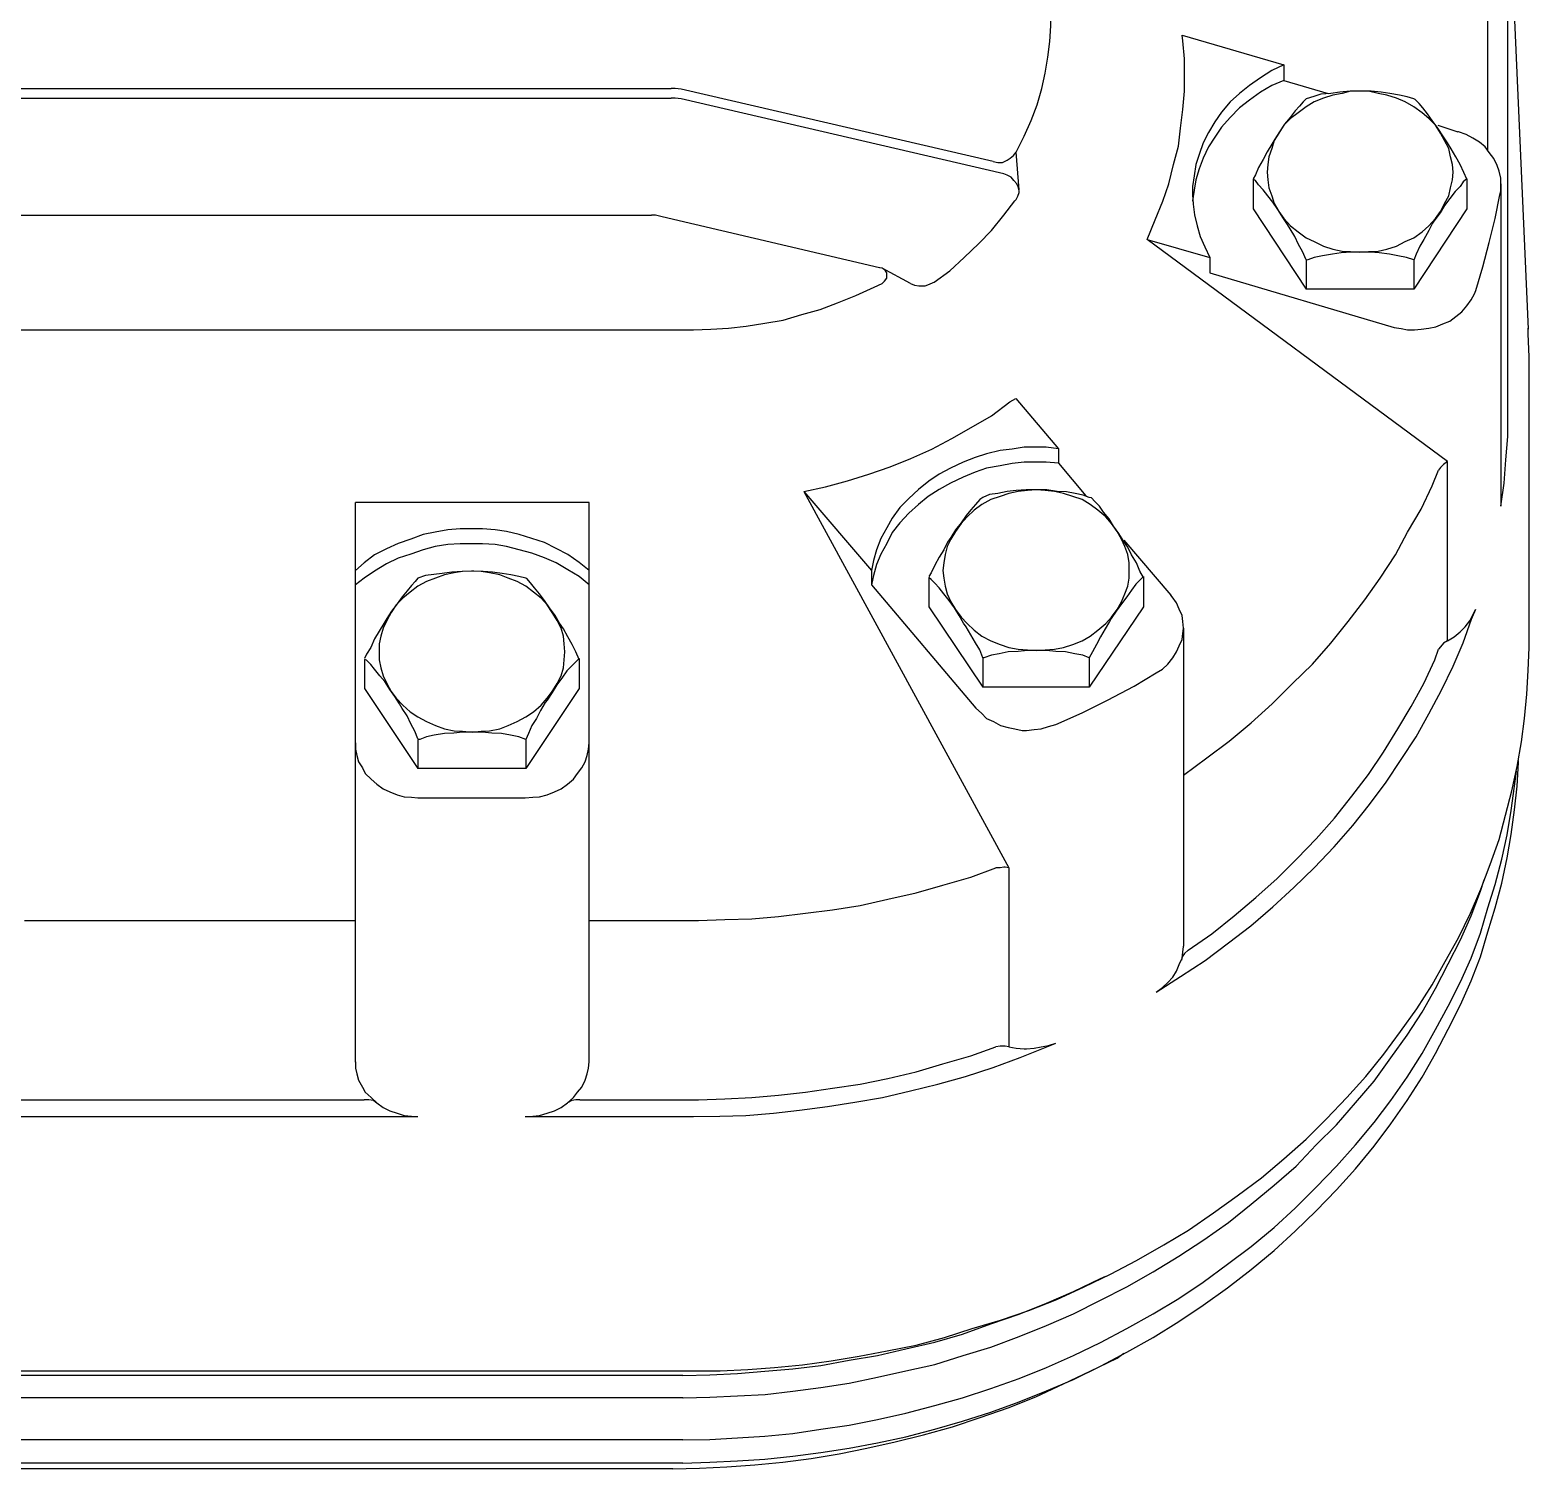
# Model space of a CAD drawing. Extents: x 527 to 1038, y -8 to 315.
# Drawn here: x 850.036 to 854.525, y 67.212 to 71.52 of the extents above; entities that cross this region are included whole.
import ezdxf

# ---------------------------------------------------------------- set-up
doc = ezdxf.new("R2010")
doc.units = 0
doc.header["$MEASUREMENT"] = 0
doc.layers.get('0').update_dxf_attribs({"linetype": 'CONTINUOUS'})

msp = doc.modelspace()

# ---------------------------------------------------------------- linework, layer by layer
for p, q in [((854.4397, 72.485), (854.522, 70.6248)), ((854.4613, 70.3817), (854.4613, 71.9697)), ((854.4017, 71.158), (854.4017, 71.7848)), ((853.4862, 71.5049), (853.7901, 71.4163)), ((853.7901, 71.4163), (853.7901, 71.3694)), ((847.0509, 71.3454), (851.9553, 71.3454)), ((852.9202, 71.1263), (851.9856, 71.3428)), ((853.7901, 71.3694), (853.9231, 71.3302)), ((847.0509, 71.3162), (851.9553, 71.3162)), ((852.9518, 71.0896), (851.9856, 71.3137)), ((854.2511, 71.2352), (854.3118, 71.2149)), ((852.9974, 71.0415), (852.9886, 71.1542)), ((853.699, 71.0731), (853.699, 70.9845)), ((854.3384, 71.0744), (854.3384, 70.9845)), ((854.4397, 71.0592), (854.4397, 70.0943)), ((853.699, 70.9845), (853.8572, 70.7439)), ((854.3384, 70.9845), (854.1801, 70.7439)), ((847.1079, 70.9655), (851.897, 70.9655)), ((852.5795, 70.8085), (851.9287, 70.9604)), ((853.3811, 70.8933), (853.5685, 70.8388)), ((854.2802, 70.2285), (853.3811, 70.8933)), ((853.5685, 70.8388), (853.5685, 70.7933)), ((852.672, 70.7616), (852.5871, 70.8072)), ((853.5685, 70.7933), (854.1206, 70.6299)), ((853.8572, 70.8313), (853.8572, 70.7439)), ((854.1801, 70.8313), (854.1801, 70.7439)), ((854.1801, 70.7439), (853.8572, 70.7439)), ((846.9838, 70.6223), (852.0224, 70.6223)), ((854.5246, 69.6713), (854.5246, 70.5413)), ((852.9873, 70.4172), (853.1152, 70.2665)), ((853.1152, 70.2665), (853.1152, 70.2234)), ((853.1152, 70.2234), (853.1975, 70.1259)), ((854.2802, 69.6916), (854.2802, 70.2285)), ((852.3529, 70.1386), (852.5555, 69.9018)), ((852.3529, 70.1386), (852.967, 69.0116)), ((851.7096, 70.1057), (851.0106, 70.1057)), ((851.0106, 68.4303), (851.0106, 70.1057)), ((851.7096, 68.4303), (851.7096, 70.1057)), ((853.3115, 69.993), (853.452, 69.8283)), ((852.5555, 69.9018), (852.5555, 69.8587)), ((852.5555, 69.8587), (852.8683, 69.4902)), ((852.7277, 69.8815), (852.7277, 69.7929)), ((853.3697, 69.8841), (853.3697, 69.7929)), ((852.7277, 69.7929), (852.8885, 69.5523)), ((853.3697, 69.7929), (853.2076, 69.5523)), ((853.49, 69.7296), (853.49, 68.7773)), ((851.0372, 69.6359), (851.0372, 69.5485)), ((851.6805, 69.6384), (851.6805, 69.5485)), ((852.8885, 69.6409), (852.8885, 69.5523)), ((853.2076, 69.6409), (853.2076, 69.5523)), ((851.0372, 69.5485), (851.1967, 69.3092)), ((851.6805, 69.5485), (851.5209, 69.3092)), ((853.2076, 69.5523), (852.8885, 69.5523)), ((851.1967, 69.3965), (851.1967, 69.3092)), ((851.5209, 69.3965), (851.5209, 69.3092)), ((851.5209, 69.3092), (851.1967, 69.3092)), ((851.1967, 69.2218), (851.5184, 69.2218)), ((852.967, 69.0116), (852.967, 68.4759)), ((850.0191, 68.8546), (851.0106, 68.8546)), ((851.7096, 68.8546), (852.0376, 68.8546)), ((849.9925, 68.3176), (851.0359, 68.3176)), ((851.6817, 68.3176), (852.0376, 68.3176)), ((849.8279, 68.267), (851.1967, 68.267)), ((851.5184, 68.267), (852.0224, 68.267)), ((846.9838, 67.506), (852.0224, 67.506)), ((851.9907, 67.492), (846.9838, 67.492)), ((851.9907, 67.4249), (846.9838, 67.4249)), ((851.9907, 67.2995), (846.9838, 67.2995)), ((851.9907, 67.2299), (846.9838, 67.2299)), ((851.9603, 67.2122), (846.9838, 67.2122))]:
    msp.add_line(p, q)
for points in [[(852.9886, 71.1542), (853.0126, 71.2023), (853.0341, 71.2491), (853.0519, 71.296), (853.0658, 71.3454), (853.0759, 71.391), (853.0835, 71.4391), (853.0899, 71.4859), (853.0924, 71.5328), (853.0924, 71.5505), (853.0924, 71.5505), (853.0924, 71.5518)], [(853.3811, 70.8933), (853.4052, 70.9515), (853.428, 71.0073), (853.4457, 71.0592), (853.4596, 71.1174), (853.4748, 71.1719), (853.4811, 71.2263), (853.4875, 71.2821), (853.4925, 71.3365), (853.4925, 71.3808), (853.4925, 71.3808), (853.4925, 71.434), (853.4875, 71.4872), (853.4862, 71.5049)], [(853.7901, 71.4163), (853.7547, 71.3986), (853.7205, 71.377), (853.6876, 71.3542), (853.6572, 71.3302), (853.6293, 71.3048), (853.604, 71.2745), (853.5837, 71.2453), (853.5647, 71.2137), (853.5483, 71.182), (853.5369, 71.1478), (853.5267, 71.1174), (853.5217, 71.0832), (853.5166, 71.0516), (853.5166, 71.0275), (853.5166, 71.0275), (853.5191, 70.9984), (853.5229, 70.9667), (853.5305, 70.9338), (853.5394, 70.9022), (853.5533, 70.8705), (853.5685, 70.8388)], [(851.9856, 71.3428), (851.9679, 71.3454), (851.9553, 71.3454)], [(853.7901, 71.3694), (853.7547, 71.3542), (853.7205, 71.334), (853.6876, 71.3099), (853.6572, 71.2871), (853.6293, 71.258), (853.604, 71.2289), (853.5837, 71.1997), (853.5647, 71.1706), (853.5483, 71.1364), (853.5369, 71.1048), (853.5267, 71.0718), (853.5217, 71.0402), (853.5166, 71.0085), (853.5166, 71.0073)], [(854.0181, 70.8553), (854.0434, 70.8566), (854.0725, 70.8578), (854.0991, 70.8642), (854.1282, 70.873), (854.1536, 70.887), (854.1801, 70.8984), (854.2042, 70.9161), (854.2245, 70.9338), (854.2447, 70.9553), (854.2599, 70.9769), (854.2713, 71.0009), (854.284, 71.0237), (854.289, 71.0478), (854.2954, 71.0718), (854.2979, 71.0946), (854.2979, 71.0946), (854.2954, 71.1174), (854.289, 71.1402), (854.284, 71.1656), (854.2713, 71.1896), (854.2599, 71.2111), (854.2447, 71.2352), (854.2245, 71.2555), (854.2042, 71.2719), (854.1801, 71.2897), (854.1536, 71.3048), (854.1282, 71.3162), (854.0991, 71.3251), (854.0725, 71.3302), (854.0434, 71.3365), (854.0181, 71.3365), (854.0181, 71.3365), (853.9902, 71.3365), (853.9649, 71.3302), (853.937, 71.3251), (853.9092, 71.3162), (853.8813, 71.3048), (853.8572, 71.2897), (853.8332, 71.2719), (853.8104, 71.2555), (853.7901, 71.2352), (853.7749, 71.2111), (853.761, 71.1896), (853.7547, 71.1656), (853.7458, 71.1402), (853.742, 71.1174), (853.7407, 71.0946), (853.7407, 71.0946), (853.742, 71.0718), (853.7458, 71.0478), (853.7547, 71.0237), (853.761, 71.0009), (853.7749, 70.9769), (853.7901, 70.9553), (853.8104, 70.9338), (853.8332, 70.9161), (853.8572, 70.8984), (853.8813, 70.887), (853.9092, 70.873), (853.937, 70.8642), (853.9649, 70.8578), (853.9902, 70.8566), (854.0181, 70.8553)], [(854.1801, 71.3137), (854.1599, 71.32), (854.1371, 71.3251), (854.108, 71.3302), (854.0814, 71.334), (854.0522, 71.3365), (854.0219, 71.3365), (854.0155, 71.3365), (854.0155, 71.3365), (853.9889, 71.3365), (853.9585, 71.334), (853.9307, 71.3302), (853.9016, 71.3276), (853.88, 71.3213), (853.8572, 71.3137)], [(851.9856, 71.3137), (851.9679, 71.3162), (851.9553, 71.3162)], [(853.8572, 71.3137), (853.8484, 71.3048), (853.837, 71.2922), (853.8243, 71.2783), (853.8091, 71.258), (853.7927, 71.2377), (853.7775, 71.2149), (853.7635, 71.1934), (853.7547, 71.1782), (853.7547, 71.1782), (853.7407, 71.1554), (853.7281, 71.1326), (853.7141, 71.1086), (853.7053, 71.087), (853.699, 71.0744)], [(854.3384, 71.0731), (854.3296, 71.0934), (854.3182, 71.1174), (854.3055, 71.1402), (854.2916, 71.1643), (854.2802, 71.182), (854.2802, 71.182), (854.2663, 71.2035), (854.2511, 71.2263), (854.2346, 71.2491), (854.2207, 71.2694), (854.2067, 71.2871), (854.1953, 71.2998), (854.1839, 71.3124), (854.1801, 71.3137)], [(854.4397, 71.0389), (854.4397, 71.0541), (854.4397, 71.0592), (854.4397, 71.0592), (854.4397, 71.0769), (854.4347, 71.0972), (854.4296, 71.1149), (854.4195, 71.1352), (854.4055, 71.1529), (854.3929, 71.1706), (854.3764, 71.1845), (854.3562, 71.1959), (854.3359, 71.2073), (854.3131, 71.2149), (854.3118, 71.2149)], [(852.9202, 71.1263), (852.9341, 71.1238), (852.9354, 71.1238), (852.9354, 71.1238), (852.948, 71.1238), (852.962, 71.1301), (852.9708, 71.1364), (852.981, 71.144), (852.9886, 71.1542)], [(852.9886, 71.0123), (852.9936, 71.0225), (852.9974, 71.0339), (852.9974, 71.0389), (852.9974, 71.0389), (852.9949, 71.0503), (852.9911, 71.0592), (852.9822, 71.0693), (852.9734, 71.0794), (852.962, 71.0858), (852.9518, 71.0896)], [(853.8572, 70.8325), (853.8458, 70.8566), (853.8344, 70.8781), (853.823, 70.9022), (853.8091, 70.925), (853.8015, 70.9376), (853.8015, 70.9376), (853.7876, 70.9591), (853.7724, 70.9832), (853.7572, 71.0047), (853.742, 71.0237), (853.7281, 71.0415), (853.7141, 71.0567), (853.7053, 71.0693), (853.699, 71.0731)], [(854.3384, 71.0744), (854.327, 71.0655), (854.3182, 71.0516), (854.303, 71.0364), (854.2878, 71.0161), (854.2713, 70.9946), (854.2587, 70.9731), (854.2422, 70.9515), (854.2359, 70.9414), (854.2359, 70.9414), (854.2245, 70.9199), (854.2093, 70.8933), (854.1979, 70.873), (854.1865, 70.849), (854.1801, 70.8313)], [(854.365, 70.7401), (854.3866, 70.811), (854.4055, 70.8844), (854.4233, 70.9553), (854.4372, 71.0263), (854.4397, 71.0389)], [(852.7429, 70.7654), (852.7897, 70.7996), (852.8328, 70.8388), (852.8771, 70.8806), (852.9151, 70.9199), (852.9518, 70.9655), (852.9848, 71.0085), (852.9886, 71.0123)], [(851.9287, 70.9604), (851.9084, 70.9655), (851.897, 70.9655)], [(854.1801, 70.8325), (854.1574, 70.8388), (854.132, 70.8439), (854.1067, 70.849), (854.0763, 70.8528), (854.0497, 70.8553), (854.0206, 70.8553), (854.0206, 70.8553), (853.9915, 70.8553), (853.9623, 70.8528), (853.9357, 70.849), (853.9066, 70.8439), (853.8813, 70.8388), (853.8623, 70.8325), (853.8572, 70.8313)], [(852.5871, 70.7616), (852.5947, 70.7679), (852.6011, 70.7768), (852.6011, 70.7831), (852.6011, 70.7857), (852.6011, 70.7857), (852.6011, 70.7933), (852.5973, 70.7996), (852.5884, 70.8072), (852.5808, 70.8085), (852.5795, 70.8085)], [(852.0224, 70.6223), (852.0743, 70.6248), (852.1275, 70.6274), (852.1807, 70.6337), (852.2364, 70.6426), (852.2908, 70.6514), (852.3465, 70.6679), (852.4023, 70.6831), (852.4542, 70.7034), (852.5086, 70.7249), (852.5631, 70.7502), (852.5871, 70.7616)], [(852.672, 70.7616), (852.6846, 70.7565), (852.6973, 70.754), (852.7024, 70.754), (852.7024, 70.754), (852.7163, 70.754), (852.729, 70.7591), (852.7404, 70.7641), (852.7429, 70.7654)], [(854.1206, 70.6299), (854.1422, 70.6261), (854.1611, 70.6223), (854.1814, 70.6223), (854.1814, 70.6223), (854.2017, 70.6248), (854.2245, 70.6274), (854.246, 70.6312), (854.2663, 70.64), (854.2878, 70.6489), (854.3055, 70.6628), (854.3232, 70.6768), (854.3384, 70.6945), (854.3511, 70.7122), (854.3612, 70.7299), (854.365, 70.7401)], [(854.5246, 70.5413), (854.522, 70.6109), (854.522, 70.6274)], [(852.3529, 70.1386), (852.4175, 70.1525), (852.4833, 70.1702), (852.5479, 70.1905), (852.6112, 70.212), (852.6732, 70.2374), (852.7366, 70.2652), (852.7961, 70.2969), (852.8543, 70.3298), (852.9151, 70.3653), (852.9696, 70.407), (852.9873, 70.4172)], [(854.4397, 70.0943), (854.4499, 70.1639), (854.4549, 70.2336), (854.4613, 70.3032), (854.4613, 70.3741), (854.4613, 70.3817)], [(853.1152, 70.2665), (853.0785, 70.2715), (853.0493, 70.2715), (853.0493, 70.2715), (853.0126, 70.2715), (852.9772, 70.2652), (852.9404, 70.2614), (852.8999, 70.2513), (852.8657, 70.2399), (852.8303, 70.226), (852.7923, 70.2082), (852.7581, 70.1905), (852.7277, 70.169), (852.696, 70.1449), (852.6669, 70.1171), (852.6403, 70.0905), (852.6175, 70.0588), (852.6011, 70.0297), (852.5833, 69.998), (852.5707, 69.9638), (852.5618, 69.9322), (852.5555, 69.9018)], [(853.1152, 70.2234), (853.0785, 70.226), (853.0493, 70.226), (853.0493, 70.226), (853.0126, 70.226), (852.9772, 70.2222), (852.9404, 70.2158), (852.8999, 70.2082), (852.8657, 70.1968), (852.8303, 70.1816), (852.7923, 70.1639), (852.7581, 70.1449), (852.7252, 70.1234), (852.696, 70.0993), (852.6669, 70.074), (852.6403, 70.0449), (852.6175, 70.0158), (852.6011, 69.9828), (852.5833, 69.9512), (852.5707, 69.9195), (852.5618, 69.8866), (852.5555, 69.8587)], [(854.2802, 70.2285), (854.2688, 70.2196), (854.2599, 70.2108), (854.2536, 70.2019)], [(853.49, 69.2889), (853.5597, 69.3408), (853.6268, 69.3915), (853.6926, 69.4459), (853.7559, 69.5029), (853.8167, 69.5637), (853.8762, 69.6219), (853.9307, 69.684), (853.9826, 69.7498), (854.0333, 69.8144), (854.0788, 69.879), (854.1244, 69.9486), (854.1611, 70.017), (854.2017, 70.0854), (854.2346, 70.155), (854.2536, 70.2019)], [(852.8885, 70.1209), (852.8797, 70.1145), (852.867, 70.0993), (852.8531, 70.0841), (852.8391, 70.0664), (852.8239, 70.0449), (852.8075, 70.0234), (852.7935, 70.0006), (852.7834, 69.9866), (852.7834, 69.9866), (852.772, 69.9638), (852.7581, 69.9423), (852.7454, 69.9182), (852.734, 69.8955), (852.7277, 69.8841)], [(853.0493, 69.6625), (853.0759, 69.665), (853.1038, 69.6663), (853.1304, 69.6713), (853.1582, 69.6802), (853.1861, 69.6916), (853.2102, 69.7055), (853.233, 69.7232), (853.257, 69.7435), (853.2747, 69.7625), (853.2912, 69.7853), (853.3039, 69.8081), (853.314, 69.8321), (853.3229, 69.8549), (853.3267, 69.879), (853.3267, 69.9018), (853.3267, 69.9018), (853.3267, 69.9246), (853.3229, 69.9499), (853.314, 69.974), (853.3039, 69.9955), (853.2912, 70.0183), (853.2747, 70.0423), (853.257, 70.0626), (853.233, 70.0829), (853.2102, 70.0993), (853.1861, 70.1145), (853.1582, 70.1234), (853.1304, 70.1323), (853.1038, 70.1386), (853.0759, 70.1411), (853.0493, 70.1437), (853.0493, 70.1437), (853.0227, 70.1411), (852.9949, 70.1386), (852.967, 70.1323), (852.9404, 70.1234), (852.9126, 70.1145), (852.886, 70.0993), (852.8632, 70.0829), (852.8417, 70.0626), (852.8239, 70.0423), (852.8075, 70.0183), (852.7935, 69.9955), (852.7822, 69.974), (852.7758, 69.9499), (852.772, 69.9246), (852.7695, 69.9018), (852.7695, 69.9018), (852.772, 69.879), (852.7758, 69.8549), (852.7822, 69.8321), (852.7935, 69.8081), (852.8075, 69.7853), (852.8239, 69.7625), (852.8417, 69.7435), (852.8632, 69.7232), (852.886, 69.7055), (852.9126, 69.6916), (852.9404, 69.6802), (852.967, 69.6713), (852.9949, 69.6663), (853.0227, 69.665), (853.0493, 69.6625)], [(853.2076, 70.1209), (853.1899, 70.1272), (853.1658, 70.1323), (853.1392, 70.1373), (853.1114, 70.1386), (853.081, 70.1437), (853.0519, 70.1437), (853.0468, 70.1437), (853.0468, 70.1437), (853.0189, 70.1437), (852.9886, 70.1411), (852.962, 70.1386), (852.9341, 70.1323), (852.9088, 70.1297), (852.8885, 70.1209)], [(853.3697, 69.8815), (853.3596, 69.9005), (853.3495, 69.9246), (853.3343, 69.9486), (853.3229, 69.9714), (853.3115, 69.9892), (853.3115, 69.9892), (853.2963, 70.0132), (853.2798, 70.0347), (853.2671, 70.0563), (853.2507, 70.0765), (853.238, 70.0943), (853.2241, 70.1082), (853.214, 70.1196), (853.2076, 70.1209)], [(851.7096, 69.9018), (851.6805, 69.9258), (851.6463, 69.9499), (851.6108, 69.9676), (851.5766, 69.9854), (851.5386, 69.998), (851.5007, 70.0094), (851.4627, 70.0183), (851.4285, 70.0234), (851.3905, 70.0272), (851.3601, 70.0272), (851.3601, 70.0272), (851.3234, 70.0272), (851.2867, 70.0234), (851.2487, 70.017), (851.2132, 70.0094), (851.1765, 69.9955), (851.1385, 69.9828), (851.103, 69.9664), (851.0676, 69.9486), (851.0359, 69.9246), (851.0106, 69.9018)], [(851.7096, 69.8587), (851.6805, 69.8841), (851.6463, 69.9043), (851.6108, 69.9246), (851.5766, 69.9398), (851.5386, 69.9537), (851.5007, 69.9638), (851.4627, 69.974), (851.4285, 69.9803), (851.3905, 69.9816), (851.3601, 69.9816), (851.3601, 69.9816), (851.3234, 69.9816), (851.2867, 69.9803), (851.2487, 69.974), (851.2132, 69.9638), (851.1765, 69.9512), (851.1385, 69.9385), (851.103, 69.922), (851.0676, 69.9005), (851.0359, 69.879), (851.0106, 69.8587)], [(851.3601, 69.4181), (851.3867, 69.4206), (851.412, 69.4219), (851.4424, 69.4282), (851.4677, 69.4383), (851.4943, 69.4497), (851.5209, 69.4636), (851.5437, 69.4788), (851.5665, 69.4991), (851.5842, 69.5194), (851.5994, 69.5396), (851.6146, 69.5637), (851.626, 69.5865), (851.6336, 69.6105), (851.6349, 69.6346), (851.6374, 69.6587), (851.6374, 69.6587), (851.6349, 69.6827), (851.6336, 69.7055), (851.626, 69.7296), (851.6146, 69.7524), (851.5994, 69.7764), (851.5842, 69.7992), (851.5665, 69.8195), (851.5437, 69.8372), (851.5209, 69.8549), (851.4943, 69.8689), (851.4677, 69.879), (851.4424, 69.8891), (851.412, 69.8955), (851.3867, 69.8993), (851.3601, 69.9005), (851.3601, 69.9005), (851.331, 69.8993), (851.3056, 69.8955), (851.2765, 69.8891), (851.2499, 69.879), (851.2233, 69.8689), (851.1967, 69.8549), (851.174, 69.8372), (851.1524, 69.8195), (851.1322, 69.7992), (851.117, 69.7764), (851.1043, 69.7524), (851.0929, 69.7296), (851.0866, 69.7055), (851.0815, 69.6827), (851.0815, 69.6587), (851.0815, 69.6587), (851.0815, 69.6346), (851.0866, 69.6105), (851.0929, 69.5865), (851.1043, 69.5637), (851.117, 69.5396), (851.1322, 69.5194), (851.1524, 69.4991), (851.174, 69.4788), (851.1967, 69.4636), (851.2233, 69.4497), (851.2499, 69.4383), (851.2765, 69.4282), (851.3056, 69.4219), (851.331, 69.4206), (851.3601, 69.4181)], [(851.5209, 69.879), (851.4994, 69.8841), (851.4753, 69.8891), (851.45, 69.8929), (851.4209, 69.8967), (851.393, 69.8993), (851.3652, 69.9005), (851.3576, 69.9005), (851.3576, 69.9005), (851.3297, 69.8993), (851.2993, 69.8967), (851.2702, 69.8929), (851.2449, 69.8904), (851.2195, 69.8866), (851.1967, 69.879)], [(851.1967, 69.879), (851.1891, 69.8689), (851.1778, 69.8575), (851.1651, 69.841), (851.1499, 69.8233), (851.1347, 69.8018), (851.1182, 69.7802), (851.1043, 69.7587), (851.0954, 69.7435), (851.0954, 69.7435), (851.0815, 69.7207), (851.0676, 69.6979), (851.0562, 69.6713), (851.0435, 69.6511), (851.0372, 69.6384)], [(851.6805, 69.6359), (851.6703, 69.6587), (851.6589, 69.6802), (851.6463, 69.703), (851.6336, 69.727), (851.621, 69.7448), (851.621, 69.7448), (851.6083, 69.7676), (851.5918, 69.7904), (851.5766, 69.8119), (851.5614, 69.8321), (851.5462, 69.8499), (851.5348, 69.8651), (851.5234, 69.8777), (851.5209, 69.879)], [(853.3697, 69.8841), (853.3596, 69.8727), (853.3469, 69.8613), (853.3343, 69.8435), (853.3203, 69.8233), (853.3039, 69.8018), (853.2887, 69.7802), (853.2735, 69.7587), (853.2684, 69.7498), (853.2684, 69.7498), (853.2557, 69.727), (853.2418, 69.703), (853.2292, 69.6802), (853.2178, 69.6587), (853.2076, 69.6409), (853.1886, 69.6485), (853.1646, 69.6523), (853.1367, 69.6587), (853.1076, 69.6599), (853.0797, 69.6625), (853.0519, 69.6625), (853.0519, 69.6625), (853.0227, 69.6625), (852.9949, 69.6599), (852.9645, 69.6587), (852.9379, 69.6523), (852.9151, 69.6485), (852.8923, 69.6409), (852.8885, 69.6409), (852.8797, 69.665), (852.867, 69.6853), (852.8531, 69.7093), (852.8391, 69.7334), (852.8315, 69.7448), (852.8315, 69.7448), (852.8176, 69.7676), (852.8037, 69.7904), (852.7885, 69.8119), (852.772, 69.8321), (852.7581, 69.8499), (852.7454, 69.8638), (852.734, 69.8752), (852.7277, 69.8815)], [(853.4077, 69.5953), (853.4267, 69.6067), (853.4432, 69.6219), (853.4584, 69.6409), (853.4685, 69.6587), (853.4773, 69.6764), (853.4862, 69.6954), (853.4875, 69.7131), (853.49, 69.7296), (853.49, 69.7296), (853.4875, 69.7498), (853.4862, 69.7676), (853.4773, 69.7866), (853.4685, 69.8055), (853.4558, 69.8233), (853.452, 69.8283)], [(853.4077, 68.6393), (853.4811, 68.6861), (853.5546, 68.7343), (853.6242, 68.7874), (853.6914, 68.8381), (853.7572, 68.8951), (853.8205, 68.9533), (853.8813, 69.0116), (853.9408, 69.0749), (853.9965, 69.1382), (854.0472, 69.2015), (854.0966, 69.2686), (854.1422, 69.3358), (854.1865, 69.4041), (854.2245, 69.4725), (854.2625, 69.5434), (854.2979, 69.6156), (854.327, 69.6853), (854.3524, 69.7562), (854.365, 69.7866)], [(854.2802, 69.6916), (854.3004, 69.703), (854.3182, 69.7182), (854.3334, 69.7334), (854.3473, 69.7511), (854.3562, 69.7688), (854.365, 69.7866)], [(852.0224, 67.506), (852.1021, 67.506), (852.1857, 67.5097), (852.2655, 67.5161), (852.3491, 67.5237), (852.4352, 67.5363), (852.5188, 67.5503), (852.6023, 67.5655), (852.6897, 67.5832), (852.7746, 67.606), (852.8569, 67.6326), (852.9417, 67.6579), (853.0265, 67.687), (853.1101, 67.72), (853.1924, 67.7579), (853.2709, 67.7959), (853.3495, 67.8365), (853.4305, 67.8833), (853.5052, 67.9276), (853.5799, 67.9795), (853.6508, 68.0302), (853.723, 68.0834), (853.7901, 68.1404), (853.8572, 68.1999), (853.918, 68.2607), (853.9788, 68.324), (854.0358, 68.3873), (854.0902, 68.4544), (854.1396, 68.5215), (854.189, 68.5899), (854.2346, 68.6621), (854.2739, 68.7317), (854.3131, 68.8026), (854.3498, 68.8761), (854.3802, 68.9483), (854.4081, 69.0217), (854.4347, 69.0964), (854.4537, 69.1699), (854.4727, 69.242), (854.4891, 69.3155), (854.5018, 69.3889), (854.5106, 69.4586), (854.5182, 69.532), (854.522, 69.6029), (854.5246, 69.6713)], [(854.2802, 69.6916), (854.2688, 69.684), (854.2599, 69.6739), (854.2536, 69.6663)], [(851.1967, 69.3978), (851.1879, 69.4206), (851.1765, 69.4434), (851.1651, 69.4674), (851.1499, 69.489), (851.1423, 69.5029), (851.1423, 69.5029), (851.1284, 69.5244), (851.1132, 69.546), (851.098, 69.57), (851.0828, 69.5865), (851.0676, 69.6067), (851.0562, 69.6207), (851.0435, 69.6333), (851.0372, 69.6359)], [(851.6805, 69.6384), (851.6703, 69.6283), (851.6577, 69.6169), (851.6437, 69.6017), (851.6286, 69.5801), (851.6134, 69.5599), (851.5994, 69.5371), (851.5842, 69.5143), (851.5779, 69.5067), (851.5779, 69.5067), (851.564, 69.4826), (851.5526, 69.4586), (851.5386, 69.4383), (851.5285, 69.4143), (851.5209, 69.3965), (851.4994, 69.4041), (851.4741, 69.4092), (851.4475, 69.4143), (851.4183, 69.4155), (851.3892, 69.4181), (851.3614, 69.4181), (851.3614, 69.4181), (851.331, 69.4181), (851.3044, 69.4155), (851.2765, 69.4143), (851.2461, 69.4092), (851.2233, 69.4041), (851.2031, 69.3965), (851.1967, 69.3965)], [(853.5039, 68.7659), (853.5749, 68.814), (853.642, 68.8685), (853.7065, 68.9229), (853.7699, 68.9799), (853.8306, 69.0394), (853.8876, 69.099), (853.9421, 69.161), (853.994, 69.2269), (854.0434, 69.2914), (854.089, 69.3585), (854.132, 69.4282), (854.1713, 69.4953), (854.2093, 69.5637), (854.2422, 69.6346), (854.2536, 69.6663)], [(853.1076, 69.4409), (853.1861, 69.4763), (853.2621, 69.5143), (853.3419, 69.5561), (853.4077, 69.5953)], [(852.8683, 69.4902), (852.8847, 69.475), (852.8999, 69.4586), (852.9214, 69.4497), (852.9417, 69.4383), (852.9645, 69.432), (852.9848, 69.4282), (853.0063, 69.4231), (853.0202, 69.4231), (853.0202, 69.4231), (853.043, 69.4257), (853.0633, 69.4282), (853.0861, 69.4345), (853.1076, 69.4409)], [(851.0106, 69.3864), (851.0106, 69.3674), (851.0144, 69.3484), (851.0195, 69.3294), (851.0309, 69.3117), (851.0397, 69.294), (851.0575, 69.2775), (851.0739, 69.2623), (851.0929, 69.2484), (851.1132, 69.2395), (851.1347, 69.2306), (851.1562, 69.2243), (851.1778, 69.2231), (851.1967, 69.2218)], [(851.5184, 69.2218), (851.5412, 69.2231), (851.5614, 69.2243), (851.5842, 69.2306), (851.6058, 69.2395), (851.626, 69.2484), (851.645, 69.2623), (851.6627, 69.2775), (851.6754, 69.294), (851.6881, 69.3117), (851.6982, 69.3294), (851.7045, 69.3484), (851.7083, 69.3674), (851.7096, 69.3864)], [(851.9907, 67.2299), (852.0718, 67.2324), (852.1541, 67.2362), (852.2364, 67.2413), (852.32, 67.2502), (852.4035, 67.2616), (852.4884, 67.2742), (852.5732, 67.2907), (852.6581, 67.3084), (852.7454, 67.3312), (852.8277, 67.3553), (852.9126, 67.3819), (852.9974, 67.4135), (853.0797, 67.4464), (853.1608, 67.4806), (853.2418, 67.5199), (853.3203, 67.5617), (853.3988, 67.606), (853.4761, 67.6541), (853.5483, 67.7022), (853.6217, 67.7541), (853.6926, 67.8099), (853.761, 67.8668), (853.8243, 67.9238), (853.8876, 67.9846), (853.9484, 68.0479), (854.0054, 68.1112), (854.0611, 68.1784), (854.1105, 68.2455), (854.1599, 68.3151), (854.2042, 68.3848), (854.2447, 68.4557), (854.2827, 68.5291), (854.3194, 68.6013), (854.3511, 68.6735), (854.379, 68.7457), (854.4017, 68.8204), (854.4233, 68.8925), (854.4435, 68.966), (854.4587, 69.042), (854.4714, 69.1116), (854.4815, 69.1851), (854.4891, 69.256), (854.4929, 69.3269), (854.4929, 69.3332)], [(851.9907, 67.2995), (852.0718, 67.3008), (852.1541, 67.3059), (852.2364, 67.3109), (852.32, 67.3185), (852.4035, 67.3312), (852.4884, 67.3439), (852.5732, 67.3603), (852.6581, 67.3793), (852.7454, 67.4021), (852.8277, 67.4249), (852.9126, 67.4528), (852.9974, 67.4832), (853.0797, 67.5161), (853.1608, 67.5515), (853.2418, 67.5908), (853.3203, 67.6326), (853.3988, 67.6769), (853.4761, 67.7225), (853.5483, 67.7719), (853.6217, 67.8251), (853.6926, 67.8782), (853.761, 67.9352), (853.8243, 67.9935), (853.8876, 68.0555), (853.9484, 68.1188), (854.0054, 68.1822), (854.0611, 68.2493), (854.1105, 68.3151), (854.1599, 68.3848), (854.2042, 68.4557), (854.2447, 68.5279), (854.2827, 68.5975), (854.3194, 68.6709), (854.3511, 68.7419), (854.379, 68.8166), (854.4017, 68.8925), (854.4233, 68.9622), (854.4435, 69.0382), (854.4587, 69.1104), (854.4714, 69.1838), (854.4815, 69.256), (854.4866, 69.3016)], [(852.0376, 68.8546), (852.1161, 68.8571), (852.1971, 68.8596), (852.2769, 68.866), (852.3579, 68.8761), (852.439, 68.8862), (852.5213, 68.8989), (852.6049, 68.9179), (852.6897, 68.9369), (852.7695, 68.9597), (852.8531, 68.9837), (852.9278, 69.0116)], [(852.967, 69.0116), (852.9556, 69.0141), (852.9518, 69.0141), (852.9518, 69.0141), (852.9404, 69.0116), (852.9278, 69.0116)], [(851.9907, 67.4249), (851.992, 67.4249), (851.992, 67.4249), (852.0718, 67.4274), (852.1541, 67.4312), (852.2376, 67.435), (852.32, 67.4452), (852.4035, 67.4566), (852.4884, 67.4692), (852.5732, 67.487), (852.6581, 67.506), (852.7454, 67.5249), (852.8303, 67.5515), (852.9126, 67.5769), (852.9974, 67.6085), (853.0797, 67.6414), (853.1608, 67.6769), (853.2418, 67.7174), (853.3203, 67.7579), (853.3988, 67.8023), (853.4761, 67.8491), (853.5508, 67.8985), (853.6242, 67.9504), (853.6926, 68.0049), (853.761, 68.0619), (853.8268, 68.1188), (853.8876, 68.1822), (853.9484, 68.2429), (854.0054, 68.3088), (854.0611, 68.3734), (854.1105, 68.443), (854.1599, 68.5114), (854.2042, 68.5798), (854.2447, 68.6507), (854.2827, 68.7241), (854.3194, 68.7963), (854.3511, 68.8685), (854.379, 68.9419), (854.3903, 68.9761)], [(853.4077, 68.6393), (853.4267, 68.6532), (853.4432, 68.6684), (853.4584, 68.6849), (853.4685, 68.7026), (853.4773, 68.7229), (853.4862, 68.7419), (853.4875, 68.7596), (853.49, 68.776), (853.49, 68.776), (853.49, 68.7773)], [(853.5039, 68.7659), (853.4925, 68.7558), (853.4862, 68.7457), (853.4837, 68.7355)], [(852.0224, 68.267), (852.1009, 68.2683), (852.1794, 68.2708), (852.2617, 68.2771), (852.3402, 68.286), (852.4238, 68.2974), (852.5061, 68.3101), (852.5884, 68.324), (852.672, 68.3442), (852.7543, 68.3645), (852.8366, 68.3873), (852.9202, 68.4139), (853.0012, 68.4443), (853.081, 68.4759), (853.1076, 68.4873)], [(852.0376, 68.3176), (852.1161, 68.3202), (852.1971, 68.324), (852.2769, 68.3316), (852.3579, 68.3404), (852.439, 68.3518), (852.5213, 68.3645), (852.6049, 68.381), (852.6897, 68.4012), (852.7695, 68.4253), (852.8531, 68.4493), (852.9278, 68.4759)], [(852.967, 68.4759), (852.9556, 68.4785), (852.9518, 68.4785), (852.9518, 68.4785), (852.9404, 68.4785), (852.9278, 68.4759)], [(852.967, 68.4759), (852.9886, 68.4721), (853.0126, 68.4696), (853.0202, 68.4696), (853.0202, 68.4696), (853.043, 68.4721), (853.0633, 68.4759), (853.0861, 68.4797), (853.1076, 68.4873)], [(851.0106, 68.4316), (851.0106, 68.4126), (851.0144, 68.3949), (851.0195, 68.3759), (851.0309, 68.3556), (851.0397, 68.3404), (851.0575, 68.324), (851.0739, 68.3088), (851.0929, 68.2949), (851.1132, 68.2847), (851.1347, 68.2771), (851.1562, 68.2708), (851.1778, 68.2683), (851.1967, 68.267)], [(851.5184, 68.267), (851.5412, 68.2683), (851.5614, 68.2708), (851.5842, 68.2771), (851.6058, 68.2847), (851.626, 68.2949), (851.645, 68.3088), (851.6627, 68.324), (851.6754, 68.3404), (851.6881, 68.3556), (851.6982, 68.3759), (851.7045, 68.3949), (851.7083, 68.4126), (851.7096, 68.4316)], [(851.0752, 68.3063), (851.0638, 68.3151), (851.0499, 68.3176), (851.0372, 68.3176), (851.0359, 68.3176)], [(851.6817, 68.3176), (851.6703, 68.3176), (851.6577, 68.3151), (851.645, 68.3088), (851.6437, 68.3063)], [(851.9907, 67.492), (852.0718, 67.4946), (852.1541, 67.4984), (852.2364, 67.5047), (852.32, 67.5123), (852.4035, 67.5224), (852.4884, 67.5376), (852.5732, 67.5515), (852.6581, 67.5718), (852.7454, 67.5921), (852.8277, 67.6161), (852.9126, 67.6465), (852.9974, 67.6756), (853.0797, 67.7086), (853.1608, 67.744), (853.2418, 67.782), (853.257, 67.7896)], [(851.9603, 67.2122), (852.0401, 67.2147), (852.1224, 67.2185), (852.206, 67.2248), (852.2896, 67.2324), (852.3744, 67.2438), (852.4592, 67.2578), (852.5416, 67.2742), (852.6264, 67.2932), (852.7112, 67.3147), (852.7986, 67.3388), (852.8809, 67.3667), (852.9645, 67.3958), (853.0481, 67.4287), (853.1304, 67.4667), (853.2102, 67.5047), (853.2912, 67.5439), (853.3115, 67.5591)]]:
    msp.add_lwpolyline(points)

doc.saveas('drawing.dxf')
